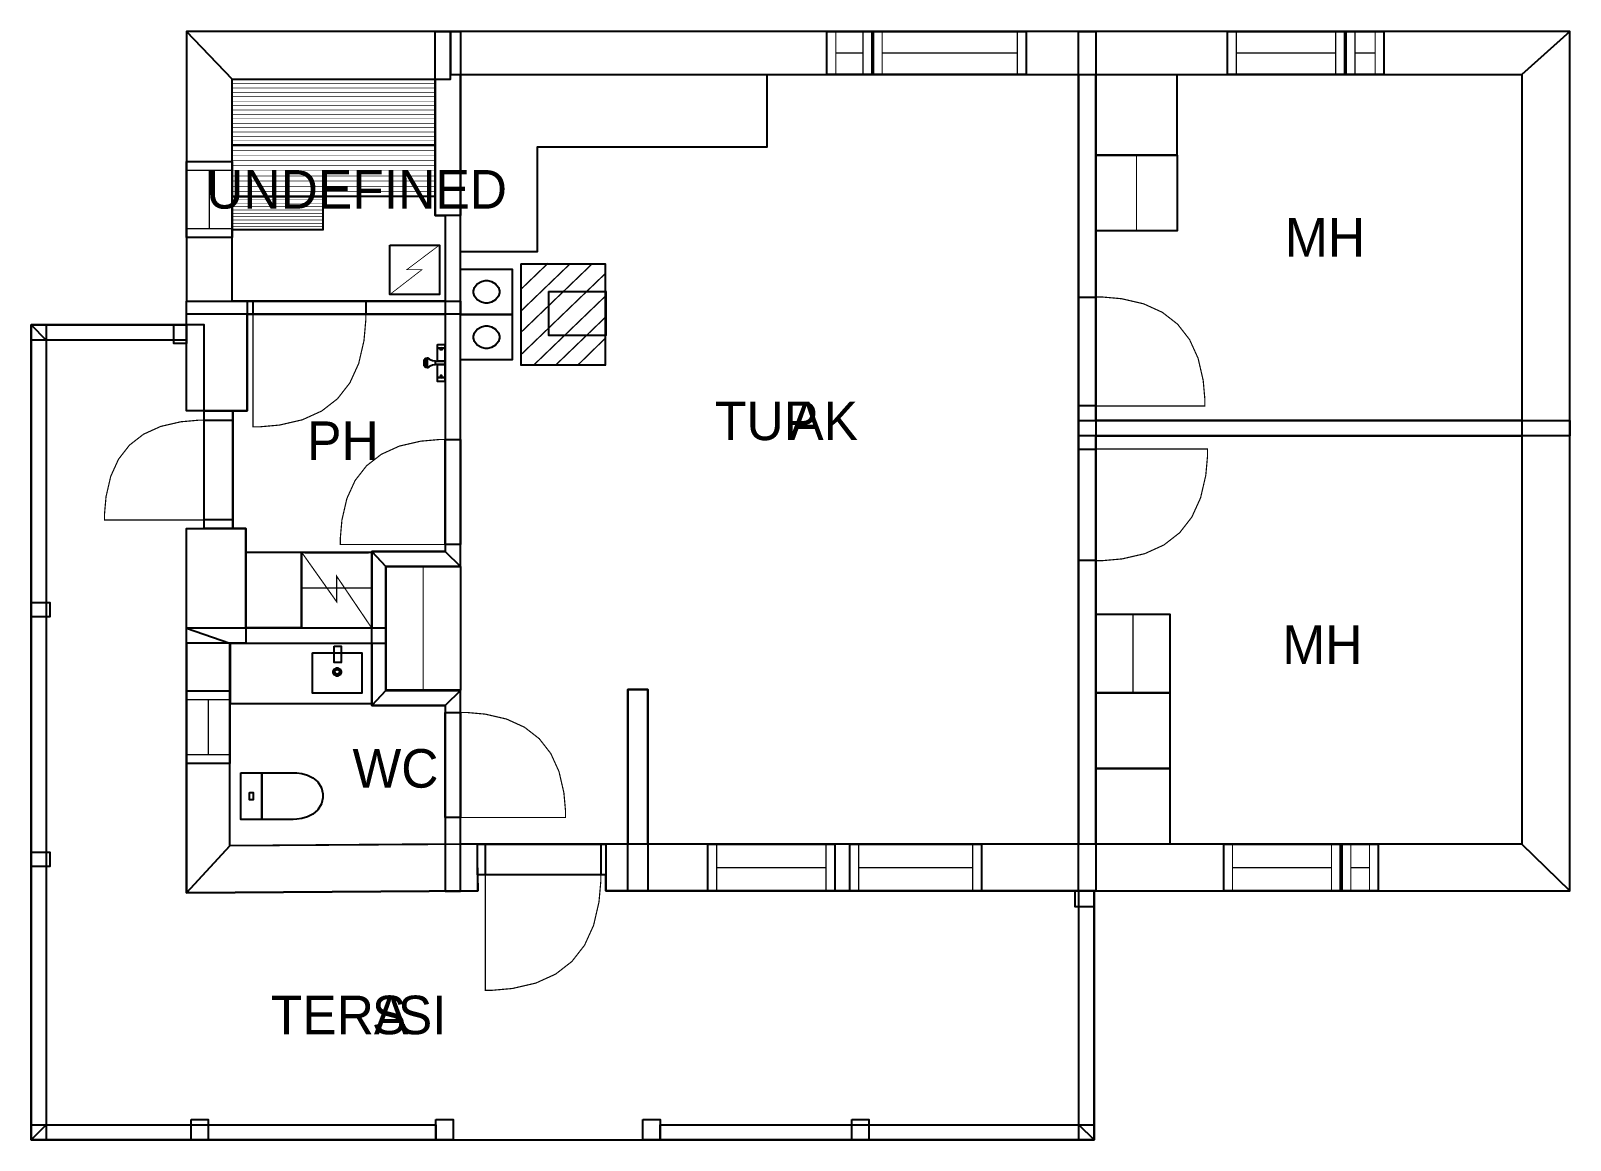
# Model space of a CAD drawing. Extents: x 0.7 to 14.4, y 0 to 9.9.
import ezdxf

# ---------------------------------------------------------------- set-up
doc = ezdxf.new("R2010")
doc.units = 0
doc.layers.get('0').update_dxf_attribs({"linetype": 'CONTINUOUS'})

msp = doc.modelspace()

# ---------------------------------------------------------------- linework, layer by layer
at = {"color": 0}
for points, const_width in [([(2.5096, 9.46783), (4.45562, 9.46783), (4.45562, 9.89388), (2.10385, 9.89388), (2.5096, 9.46783)], 0.002083), ([(2.5096, 7.48682), (2.5096, 9.46783), (2.10385, 9.89388), (2.10385, 7.48682), (2.5096, 7.48682)], 0.002083), ([(4.32042, 9.89388), (4.54633, 9.89388), (4.54633, 8.25201), (4.32042, 8.25201), (4.32042, 9.89388)], 0.002083), ([(4.45562, 9.50846), (14.0064, 9.50846), (14.4335, 9.89388), (4.45562, 9.89388), (4.45562, 9.50846)], 0.002083), ([(7.81168, 9.89388), (8.21083, 9.89388), (8.21083, 9.50846), (7.81168, 9.50846), (7.81168, 9.89388)], 0.010417), ([(7.81168, 9.89388), (8.21083, 9.89388), (8.21083, 9.50846), (7.81168, 9.50846), (7.81168, 9.89388)], 0.010417), ([(8.22564, 9.89388), (9.58583, 9.89388), (9.58583, 9.50846), (8.22564, 9.50846), (8.22564, 9.89388)], 0.010417), ([(8.22564, 9.89388), (9.58583, 9.89388), (9.58583, 9.50846), (8.22564, 9.50846), (8.22564, 9.89388)], 0.010417), ([(10.0525, 9.89388), (10.2088, 9.89388), (10.2088, 2.22939), (10.0525, 2.22939), (10.0525, 9.89388)], 0.002083), ([(11.3821, 9.89388), (12.4244, 9.89388), (12.4244, 9.50846), (11.3821, 9.50846), (11.3821, 9.89388)], 0.010417), ([(11.3821, 9.89388), (12.4244, 9.89388), (12.4244, 9.50846), (11.3821, 9.50846), (11.3821, 9.89388)], 0.010417), ([(12.4392, 9.89388), (12.7755, 9.89388), (12.7755, 9.50846), (12.4392, 9.50846), (12.4392, 9.89388)], 0.010417), ([(12.4392, 9.89388), (12.7755, 9.89388), (12.7755, 9.50846), (12.4392, 9.50846), (12.4392, 9.89388)], 0.010417), ([(14.0064, 9.50846), (14.0064, 2.64606), (14.4335, 2.22939), (14.4335, 9.89388), (14.0064, 9.50846)], 0.002083), ([(2.50965, 9.46767), (4.31651, 9.46767), (4.31651, 8.87864), (2.50965, 8.87864), (2.50965, 9.46767)], 0.010417), ([(4.54351, 7.92904), (4.54351, 9.50917), (7.27632, 9.50917), (7.27632, 8.86143), (5.22885, 8.86143), (5.22885, 7.92871), (4.54351, 7.92904)], 0.010417), ([(10.2092, 9.50851), (10.2092, 8.79139), (10.9308, 8.79139), (10.9308, 9.50851), (10.2092, 9.50851)], 0.010417), ([(2.50965, 8.87847), (4.31597, 8.87847), (4.31597, 8.4216), (2.50965, 8.4216), (2.50965, 8.87847)], 0.010417), ([(10.2092, 8.79139), (10.2092, 8.11529), (10.9314, 8.11529), (10.9314, 8.79139), (10.2092, 8.79139)], 0.010417), ([(2.10385, 8.73286), (2.5096, 8.73286), (2.5096, 8.05647), (2.10385, 8.05647), (2.10385, 8.73286)], 0.010417), ([(2.10385, 8.73286), (2.5096, 8.73286), (2.5096, 8.05647), (2.10385, 8.05647), (2.10385, 8.73286)], 0.010417), ([(2.50965, 8.42144), (3.3189, 8.42144), (3.3189, 8.12321), (2.50965, 8.12321), (2.50965, 8.42144)], 0.010417), ([(4.54497, 5.12213), (4.54497, 8.25201), (4.40956, 8.25201), (4.40956, 5.25754), (4.54497, 5.12213)], 0.002083), ([(3.9165, 7.98899), (4.35818, 7.98899), (4.35818, 7.54872), (3.9165, 7.54872), (3.9165, 7.98899)], 0.007361), ([(5.08421, 7.82036), (5.08421, 6.91699), (5.83535, 6.91699), (5.83535, 7.82036), (5.08421, 7.82036)], 0.012045), ([(4.54601, 7.77376), (4.54601, 7.36919), (5.00657, 7.36919), (5.00657, 7.77376), (4.54601, 7.77376)], 0.008092), ([(4.77626, 7.67264), (4.78743, 7.67264), (4.82107, 7.66471), (4.85764, 7.64301), (4.88232, 7.61083), (4.89139, 7.58132), (4.89139, 7.57146), (4.89139, 7.56164), (4.88232, 7.53212), (4.85764, 7.5), (4.82107, 7.47831), (4.78743, 7.47032), (4.77626, 7.47032), (4.76503, 7.47032), (4.73144, 7.47831), (4.69482, 7.5), (4.67014, 7.53212), (4.66114, 7.56164), (4.66114, 7.57146), (4.66114, 7.58132), (4.67014, 7.61083), (4.69482, 7.64301), (4.73144, 7.66471), (4.76503, 7.67264), (4.77626, 7.67264)], 0.008092), ([(5.33361, 7.57497), (5.33361, 7.18261), (5.84164, 7.18261), (5.84164, 7.57497), (5.33361, 7.57497)], 0.012045), ([(2.10385, 7.48682), (2.64447, 7.48682), (2.64447, 6.50922), (2.10385, 6.50922), (2.10385, 7.48682)], 0.002083), ([(2.10385, 7.48682), (4.54497, 7.48682), (4.54497, 7.37224), (2.10385, 7.37224), (2.10385, 7.48682)], 0.002083), ([(2.69596, 7.48682), (3.70042, 7.48682), (3.70042, 7.37224), (2.69596, 7.37224), (2.69596, 7.48682)], 0.010417), ([(2.69596, 7.48682), (3.70042, 7.48682), (3.70042, 7.37224), (2.69596, 7.37224), (2.69596, 7.48682)], 0.010417), ([(10.0525, 7.52544), (10.2088, 7.52544), (10.2088, 6.55431), (10.0525, 6.55431), (10.0525, 7.52544)], 0.010417), ([(10.0525, 7.52544), (10.2088, 7.52544), (10.2088, 6.55431), (10.0525, 6.55431), (10.0525, 7.52544)], 0.010417), ([(10.2088, 7.52544), (10.2656, 7.52544), (10.4364, 7.51031), (10.6336, 7.46479), (10.8006, 7.38889), (10.9372, 7.28267), (11.0434, 7.14611), (11.1193, 6.97917), (11.1648, 6.78185), (11.18, 6.61111), (11.18, 6.55419), (10.2088, 6.55419), (10.2088, 7.52544)], 0.010417), ([(0.717285, 7.27599), (2.10385, 7.27599), (2.10385, 7.14057), (0.852701, 7.14057), (0.717285, 7.27599)], 0.002083), ([(0.717285, 0.009603), (0.717285, 7.27599), (0.852701, 7.14057), (0.852701, 0.145019), (0.717285, 0.009603)], 0.002083), ([(1.98904, 7.27599), (0.717285, 7.27599), (0.717285, 0.009603), (10.193, 0.009603), (10.193, 2.22939), (5.84093, 2.22939), (5.84093, 2.37261), (4.69738, 2.37261), (4.69883, 2.22939), (2.10385, 2.21192), (2.10385, 5.46099), (2.26124, 5.46099), (2.26124, 7.27681), (1.98904, 7.27599)], 0.002083), ([(3.70042, 7.37224), (3.70042, 7.31342), (3.68468, 7.13687), (3.63758, 6.93283), (3.55914, 6.76019), (3.44928, 6.61897), (3.30806, 6.50911), (3.13542, 6.43067), (2.93138, 6.38357), (2.75483, 6.36783), (2.69601, 6.36783), (2.69601, 7.37224), (3.70042, 7.37224)], 0.010417), ([(4.54601, 7.36919), (4.54601, 6.96457), (5.00657, 6.96457), (5.00657, 7.36919), (4.54601, 7.36919)], 0.008092), ([(4.77626, 7.26801), (4.78743, 7.26801), (4.82107, 7.2601), (4.85764, 7.23844), (4.88232, 7.20628), (4.89139, 7.17676), (4.89139, 7.16689), (4.89139, 7.15707), (4.88232, 7.12756), (4.85764, 7.09538), (4.82107, 7.07374), (4.78743, 7.06575), (4.77626, 7.06575), (4.76503, 7.06575), (4.73144, 7.07374), (4.69482, 7.09538), (4.67014, 7.12756), (4.66114, 7.15707), (4.66114, 7.16689), (4.66114, 7.17676), (4.67014, 7.20628), (4.69482, 7.23844), (4.73144, 7.2601), (4.76503, 7.26801), (4.77626, 7.26801)], 0.008092), ([(4.34082, 7.10243), (4.34082, 7.06907), (4.4044, 7.06907), (4.4044, 7.10243), (4.34082, 7.10243)], 0.010417), ([(4.34082, 7.06907), (4.34082, 6.95242), (4.4044, 6.95242), (4.4044, 7.06907), (4.34082, 7.06907)], 0.010417), ([(4.37207, 7.06907), (4.37326, 7.06586), (4.37717, 7.05621), (4.37836, 7.05344), (4.37836, 7.05344), (4.3769, 7.05344), (4.37261, 7.05344), (4.36828, 7.05344), (4.36686, 7.05344), (4.36686, 7.05344), (4.36751, 7.05583), (4.37088, 7.06581), (4.37207, 7.06907)], 0.010417), ([(4.4044, 6.95242), (4.4044, 6.92432), (4.32107, 6.92432), (4.32107, 6.93137), (4.32107, 6.94715), (4.32107, 6.95242), (4.3419, 6.95242), (4.38878, 6.95242), (4.4044, 6.95242)], 0.010417), ([(4.34082, 6.92432), (4.34082, 6.80761), (4.4044, 6.80761), (4.4044, 6.92432), (4.34082, 6.92432)], 0.010417), ([(4.34082, 6.80865), (4.34082, 6.77328), (4.4044, 6.77328), (4.4044, 6.80865), (4.34082, 6.80865)], 0.010417), ([(4.37207, 6.80865), (4.37326, 6.8119), (4.37717, 6.82156), (4.37836, 6.82428), (4.37836, 6.82428), (4.3769, 6.82428), (4.37261, 6.82428), (4.36828, 6.82428), (4.36686, 6.82428), (4.36686, 6.82428), (4.36751, 6.82194), (4.37088, 6.81196), (4.37207, 6.80865)], 0.010417), ([(2.26124, 6.50922), (2.51617, 6.50922), (2.51617, 5.46099), (2.26124, 5.46099), (2.26124, 6.50922)], 0.002083), ([(2.26124, 6.42681), (2.2091, 6.42681), (2.05274, 6.41292), (1.87207, 6.37125), (1.71918, 6.30176), (1.59407, 6.20449), (1.49681, 6.07937), (1.42731, 5.92649), (1.38563, 5.74582), (1.37174, 5.58946), (1.37174, 5.53733), (2.26124, 5.53733), (2.26124, 6.42681)], 0.010417), ([(2.26124, 6.42681), (2.51617, 6.42681), (2.51617, 5.53722), (2.26124, 5.53722), (2.26124, 6.42681)], 0.010417), ([(2.26124, 6.42681), (2.51617, 6.42681), (2.51617, 5.53722), (2.26124, 5.53722), (2.26124, 6.42681)], 0.010417), ([(10.0525, 6.42378), (14.4335, 6.42378), (14.4335, 6.28836), (10.0525, 6.28836), (10.0525, 6.42378)], 0.002083), ([(4.40956, 6.2545), (4.35471, 6.2545), (4.19015, 6.2399), (4, 6.19601), (3.83914, 6.12289), (3.70751, 6.02051), (3.60514, 5.88889), (3.53201, 5.72803), (3.48813, 5.53787), (3.47353, 5.37332), (3.47353, 5.31847), (4.40956, 5.31847), (4.40956, 6.2545)], 0.010417), ([(4.40956, 6.2545), (4.54497, 6.2545), (4.54497, 5.31836), (4.40956, 5.31836), (4.40956, 6.2545)], 0.010417), ([(4.40956, 6.2545), (4.54497, 6.2545), (4.54497, 5.31836), (4.40956, 5.31836), (4.40956, 6.2545)], 0.010417), ([(10.0525, 6.16971), (10.2088, 6.16971), (10.2088, 5.17469), (10.0525, 5.17469), (10.0525, 6.16971)], 0.010417), ([(10.0525, 6.16971), (10.2088, 6.16971), (10.2088, 5.17469), (10.0525, 5.17469), (10.0525, 6.16971)], 0.010417), ([(10.2088, 5.17469), (10.267, 5.17469), (10.4419, 5.19026), (10.644, 5.23693), (10.8151, 5.31467), (10.955, 5.4235), (11.0638, 5.56342), (11.1415, 5.73443), (11.1882, 5.93653), (11.2038, 6.11143), (11.2038, 6.16971), (10.2088, 6.16971), (10.2088, 5.17469)], 0.010417), ([(2.10385, 5.46099), (2.63021, 5.46099), (2.63021, 4.43815), (2.10385, 4.43815), (2.10385, 5.46099)], 0.002083), ([(2.63217, 5.25054), (3.12869, 5.25054), (3.12869, 4.57471), (2.63217, 4.57471), (2.63217, 5.25054)], 0.010417), ([(3.12869, 5.24972), (3.75369, 5.24972), (3.75369, 4.57394), (3.12869, 4.57394), (3.12869, 5.24972)], 0.010417), ([(3.75375, 5.25754), (4.40956, 5.25754), (4.54497, 5.12213), (3.87875, 5.12213), (3.75375, 5.25754)], 0.002083), ([(3.75375, 3.88189), (3.75375, 5.25754), (3.87875, 5.12213), (3.87875, 4.01731), (3.75375, 3.88189)], 0.002083), ([(3.87901, 5.12207), (3.87901, 4.0204), (4.54508, 4.0204), (4.54508, 5.12207), (3.87901, 5.12207)], 0.010417), ([(3.12875, 4.93137), (3.75375, 4.93137), (3.75375, 4.57471), (3.12875, 4.57471), (3.12875, 4.93137)], 0.010417), ([(10.2087, 4.69721), (10.2087, 3.99713), (10.8684, 3.99713), (10.8684, 4.69721), (10.2087, 4.69721)], 0.010417), ([(2.48926, 4.43815), (3.87875, 4.43815), (3.87875, 4.57357), (2.10385, 4.57357), (2.48926, 4.43815)], 0.002083), ([(2.48926, 2.63118), (2.48926, 4.43815), (2.10385, 4.43815), (2.10385, 2.21192), (2.48926, 2.63118)], 0.002083), ([(2.49382, 4.43815), (3.75375, 4.43815), (3.75375, 3.89785), (2.49382, 3.89785), (2.49382, 4.43815)], 0.010417), ([(3.41982, 4.4114), (3.48232, 4.4114), (3.48232, 4.26557), (3.41982, 4.26557), (3.41982, 4.4114)], 0.010417), ([(3.22597, 4.35243), (3.6665, 4.35243), (3.6665, 3.99251), (3.22597, 3.99251), (3.22597, 4.35243)], 0.010417), ([(3.48264, 4.18213), (3.48264, 4.17572), (3.47194, 4.15636), (3.45258, 4.14567), (3.44618, 4.14567), (3.43972, 4.14567), (3.42036, 4.15636), (3.40972, 4.17572), (3.40972, 4.18213), (3.40972, 4.18858), (3.42036, 4.20796), (3.43972, 4.21858), (3.44618, 4.21858), (3.45258, 4.21858), (3.47194, 4.20796), (3.48264, 4.18858), (3.48264, 4.18213)], 0.008333), ([(3.46701, 4.18213), (3.46701, 4.1785), (3.46089, 4.16743), (3.44982, 4.16129), (3.44618, 4.16129), (3.44249, 4.16129), (3.43143, 4.16743), (3.42535, 4.1785), (3.42535, 4.18213), (3.42535, 4.18582), (3.43143, 4.19689), (3.44249, 4.20296), (3.44618, 4.20296), (3.44982, 4.20296), (3.46089, 4.19689), (3.46701, 4.18582), (3.46701, 4.18213)], 0.008333), ([(2.10385, 4.01297), (2.48926, 4.01297), (2.48926, 3.36615), (2.10385, 3.36615), (2.10385, 4.01297)], 0.010417), ([(2.10385, 4.01297), (2.48926, 4.01297), (2.48926, 3.36615), (2.10385, 3.36615), (2.10385, 4.01297)], 0.010417), ([(4.40967, 3.88189), (3.75375, 3.88189), (3.87875, 4.01731), (4.54508, 4.01731), (4.40967, 3.88189)], 0.002083), ([(4.54508, 2.22835), (4.54508, 4.01731), (4.40967, 3.88189), (4.40967, 2.22835), (4.54508, 2.22835)], 0.002083), ([(6.03717, 4.02442), (6.21425, 4.02442), (6.21425, 2.22939), (6.03717, 2.22939), (6.03717, 4.02442)], 0.002083), ([(10.2087, 3.99713), (10.2087, 3.32161), (10.8683, 3.32161), (10.8683, 3.99713), (10.2087, 3.99713)], 0.010417), ([(4.40967, 3.82096), (4.54508, 3.82096), (4.54508, 2.88482), (4.40967, 2.88482), (4.40967, 3.82096)], 0.010417), ([(4.40967, 3.82096), (4.54508, 3.82096), (4.54508, 2.88482), (4.40967, 2.88482), (4.40967, 3.82096)], 0.010417), ([(4.54508, 3.82096), (4.59993, 3.82096), (4.76449, 3.80637), (4.95469, 3.76247), (5.11561, 3.68935), (5.24724, 3.58692), (5.34967, 3.45529), (5.42279, 3.29438), (5.46669, 3.10417), (5.48133, 2.93961), (5.48133, 2.88471), (4.54508, 2.88471), (4.54508, 3.82096)], 0.010417), ([(10.2087, 3.32156), (10.2087, 2.64606), (10.8683, 2.64606), (10.8683, 3.32156), (10.2087, 3.32156)], 0.010417), ([(2.58763, 3.28321), (2.58763, 2.86664), (2.7749, 2.86664), (2.7749, 3.28321), (2.58763, 3.28321)], 0.010417), ([(3.04318, 3.28321), (3.04318, 3.28321), (3.0549, 3.28331), (3.08589, 3.28168), (3.12972, 3.27556), (3.17996, 3.2621), (3.23019, 3.23856), (3.27403, 3.2021), (3.30501, 3.14996), (3.31679, 3.0969), (3.31679, 3.07921), (3.31679, 3.06093), (3.30501, 3.00608), (3.27403, 2.95199), (3.23019, 2.91417), (3.17996, 2.88976), (3.12972, 2.87576), (3.08589, 2.86936), (3.0549, 2.86762), (3.04318, 2.86768), (3.04318, 2.86768), (2.7749, 2.8666), (2.7749, 3.28321), (3.04318, 3.28321)], 0.010417), ([(2.66547, 3.10801), (2.66547, 3.04178), (2.69706, 3.04178), (2.69706, 3.10801), (2.66547, 3.10801)], 0.010417), ([(4.69738, 2.64606), (2.48926, 2.63118), (2.10385, 2.21192), (4.69883, 2.22939), (4.69738, 2.64606)], 0.002083), ([(4.69738, 2.64606), (5.84093, 2.64606), (5.84093, 2.37261), (4.69738, 2.37261), (4.69738, 2.64606)], 0.002083), ([(4.76654, 2.64606), (5.79542, 2.64606), (5.79542, 2.37261), (4.76654, 2.37261), (4.76654, 2.64606)], 0.010417), ([(4.76654, 2.64606), (5.79542, 2.64606), (5.79542, 2.37261), (4.76654, 2.37261), (4.76654, 2.64606)], 0.010417), ([(14.0064, 2.64606), (5.84093, 2.64606), (5.84093, 2.22939), (14.4335, 2.22939), (14.0064, 2.64606)], 0.002083), ([(6.74978, 2.64606), (7.88092, 2.64606), (7.88092, 2.22939), (6.74978, 2.22939), (6.74978, 2.64606)], 0.010417), ([(6.74978, 2.64606), (7.88092, 2.64606), (7.88092, 2.22939), (6.74978, 2.22939), (6.74978, 2.64606)], 0.010417), ([(8.01508, 2.64606), (9.18782, 2.64606), (9.18782, 2.22939), (8.01508, 2.22939), (8.01508, 2.64606)], 0.010417), ([(8.01508, 2.64606), (9.18782, 2.64606), (9.18782, 2.22939), (8.01508, 2.22939), (8.01508, 2.64606)], 0.010417), ([(11.3479, 2.64606), (12.3864, 2.64606), (12.3864, 2.22939), (11.3479, 2.22939), (11.3479, 2.64606)], 0.010417), ([(11.3479, 2.64606), (12.3864, 2.64606), (12.3864, 2.22939), (11.3479, 2.22939), (11.3479, 2.64606)], 0.010417), ([(12.4024, 2.64606), (12.7252, 2.64606), (12.7252, 2.22939), (12.4024, 2.22939), (12.4024, 2.64606)], 0.010417), ([(12.4024, 2.64606), (12.7252, 2.64606), (12.7252, 2.22939), (12.4024, 2.22939), (12.4024, 2.64606)], 0.010417), ([(5.79542, 2.37261), (5.79542, 2.31233), (5.77929, 2.13151), (5.73107, 1.92253), (5.65072, 1.74571), (5.53819, 1.60101), (5.3935, 1.4885), (5.21664, 1.40815), (5.00765, 1.35992), (4.82682, 1.3438), (4.76654, 1.3438), (4.76654, 2.37261), (5.79542, 2.37261)], 0.010417), ([(10.193, 2.22939), (10.193, 0.009603), (10.0576, 0.145019), (10.0576, 2.22939), (10.193, 2.22939)], 0.002083), ([(4.32656, 0.009603), (0.717285, 0.009603), (0.852701, 0.145019), (4.32656, 0.145019), (4.32656, 0.009603)], 0.002083), ([(10.193, 0.009603), (6.32428, 0.009603), (6.32428, 0.145019), (10.0576, 0.145019), (10.193, 0.009603)], 0.002083)]:
    msp.add_lwpolyline(points, close=True, dxfattribs=dict(at, const_width=const_width))
for points in [[(2.5096, 7.48682), (2.5096, 9.46783), (2.10385, 9.89388), (2.10385, 7.48682), (2.5096, 7.48682)], [(2.5096, 9.46783), (4.45562, 9.46783), (4.45562, 9.89388), (2.10385, 9.89388), (2.5096, 9.46783)], [(4.32042, 9.89388), (4.54633, 9.89388), (4.54633, 8.25201), (4.32042, 8.25201), (4.32042, 9.89388)], [(4.45562, 9.50846), (14.0064, 9.50846), (14.4335, 9.89388), (4.45562, 9.89388), (4.45562, 9.50846)], [(10.0525, 9.89388), (10.2088, 9.89388), (10.2088, 2.22939), (10.0525, 2.22939), (10.0525, 9.89388)], [(14.0064, 9.50846), (14.0064, 2.64606), (14.4335, 2.22939), (14.4335, 9.89388), (14.0064, 9.50846)], [(4.54497, 5.12213), (4.54497, 8.25201), (4.40956, 8.25201), (4.40956, 5.25754), (4.54497, 5.12213)], [(2.10385, 7.48682), (2.64447, 7.48682), (2.64447, 6.50922), (2.10385, 6.50922), (2.10385, 7.48682)], [(2.10385, 7.48682), (4.54497, 7.48682), (4.54497, 7.37224), (2.10385, 7.37224), (2.10385, 7.48682)], [(0.717285, 7.27599), (0.852701, 7.27599), (0.852701, 7.14057), (0.717285, 7.14057), (0.717285, 7.27599)], [(1.98904, 7.27599), (2.10385, 7.27599), (2.10385, 7.11214), (1.98904, 7.11214), (1.98904, 7.27599)], [(2.26124, 6.50922), (2.51617, 6.50922), (2.51617, 5.46099), (2.26124, 5.46099), (2.26124, 6.50922)], [(10.0525, 6.42378), (14.4335, 6.42378), (14.4335, 6.28836), (10.0525, 6.28836), (10.0525, 6.42378)], [(2.10385, 5.46099), (2.63021, 5.46099), (2.63021, 4.43815), (2.10385, 4.43815), (2.10385, 5.46099)], [(3.75375, 3.88189), (3.75375, 5.25754), (3.87875, 5.12213), (3.87875, 4.01731), (3.75375, 3.88189)], [(3.75375, 5.25754), (4.40956, 5.25754), (4.54497, 5.12213), (3.87875, 5.12213), (3.75375, 5.25754)], [(0.717285, 4.80263), (0.885851, 4.80263), (0.885851, 4.67464), (0.717285, 4.67464), (0.717285, 4.80263)], [(2.48926, 4.43815), (3.87875, 4.43815), (3.87875, 4.57357), (2.10385, 4.57357), (2.48926, 4.43815)], [(2.48926, 2.63118), (2.48926, 4.43815), (2.10385, 4.43815), (2.10385, 2.21192), (2.48926, 2.63118)], [(4.40967, 3.88189), (3.75375, 3.88189), (3.87875, 4.01731), (4.54508, 4.01731), (4.40967, 3.88189)], [(4.54508, 2.22835), (4.54508, 4.01731), (4.40967, 3.88189), (4.40967, 2.22835), (4.54508, 2.22835)], [(6.03717, 4.02442), (6.21425, 4.02442), (6.21425, 2.22939), (6.03717, 2.22939), (6.03717, 4.02442)], [(4.69738, 2.64606), (2.48926, 2.63118), (2.10385, 2.21192), (4.69883, 2.22939), (4.69738, 2.64606)], [(4.69738, 2.64606), (5.84093, 2.64606), (5.84093, 2.37261), (4.69738, 2.37261), (4.69738, 2.64606)], [(14.0064, 2.64606), (5.84093, 2.64606), (5.84093, 2.22939), (14.4335, 2.22939), (14.0064, 2.64606)], [(0.717285, 2.57514), (0.885851, 2.57514), (0.885851, 2.4471), (0.717285, 2.4471), (0.717285, 2.57514)], [(10.0226, 2.22939), (10.193, 2.22939), (10.193, 2.08826), (10.0226, 2.08826), (10.0226, 2.22939)], [(0.717285, 0.145019), (0.852701, 0.145019), (0.852701, 0.009603), (0.717285, 0.009603), (0.717285, 0.145019)], [(2.14312, 0.191081), (2.29622, 0.191081), (2.29622, 0.009603), (2.14312, 0.009603), (2.14312, 0.191081)], [(4.32656, 0.191081), (4.47971, 0.191081), (4.47971, 0.009603), (4.32656, 0.009603), (4.32656, 0.191081)], [(6.17117, 0.191081), (6.32428, 0.191081), (6.32428, 0.009603), (6.17117, 0.009603), (6.17117, 0.191081)], [(8.03228, 0.191081), (8.18544, 0.191081), (8.18544, 0.009603), (8.03228, 0.009603), (8.03228, 0.191081)], [(10.0576, 0.145019), (10.193, 0.145019), (10.193, 0.009603), (10.0576, 0.009603), (10.0576, 0.145019)]]:
    msp.add_lwpolyline(points, close=True, dxfattribs=at)
at = {"color": 7}
for points in [[(7.81168, 9.89388), (8.21083, 9.89388), (8.21083, 9.50846), (7.81168, 9.50846), (7.81168, 9.89388)], [(7.81168, 9.89388), (8.21083, 9.89388), (8.21083, 9.50846), (7.81168, 9.50846), (7.81168, 9.89388)], [(8.22564, 9.89388), (9.58583, 9.89388), (9.58583, 9.50846), (8.22564, 9.50846), (8.22564, 9.89388)], [(8.22564, 9.89388), (9.58583, 9.89388), (9.58583, 9.50846), (8.22564, 9.50846), (8.22564, 9.89388)], [(11.3821, 9.89388), (12.4244, 9.89388), (12.4244, 9.50846), (11.3821, 9.50846), (11.3821, 9.89388)], [(11.3821, 9.89388), (12.4244, 9.89388), (12.4244, 9.50846), (11.3821, 9.50846), (11.3821, 9.89388)], [(12.4392, 9.89388), (12.7755, 9.89388), (12.7755, 9.50846), (12.4392, 9.50846), (12.4392, 9.89388)], [(12.4392, 9.89388), (12.7755, 9.89388), (12.7755, 9.50846), (12.4392, 9.50846), (12.4392, 9.89388)], [(4.32042, 8.25201), (4.40956, 8.25201), (4.40956, 7.48682), (2.5096, 7.48682), (2.5096, 9.46783), (4.32042, 9.46783), (4.32042, 8.25201)], [(10.0525, 2.64606), (6.21425, 2.64606), (6.21425, 4.02442), (6.03717, 4.02442), (6.03717, 2.64606), (4.54508, 2.64606), (4.54508, 4.01731), (3.87875, 4.01731), (3.87875, 5.12213), (4.54497, 5.12213), (4.54497, 8.25201), (4.54633, 8.25201), (4.54633, 9.50846), (10.0525, 9.50846), (10.0525, 2.64606)], [(4.54351, 7.92904), (4.54351, 9.50917), (7.27632, 9.50917), (7.27632, 8.86143), (5.22885, 8.86143), (5.22885, 7.92871), (4.54351, 7.92904)], [(10.2088, 9.50846), (14.0064, 9.50846), (14.0064, 6.42378), (10.2088, 6.42378), (10.2088, 9.50846)], [(10.2092, 9.50851), (10.9308, 9.50851), (10.9308, 8.79139), (10.2092, 8.79139), (10.2092, 9.50851)], [(2.50965, 9.46767), (4.31651, 9.46767), (4.31651, 8.87864), (2.50965, 8.87864), (2.50965, 9.46767)], [(2.50965, 8.87847), (4.31597, 8.87847), (4.31597, 8.4216), (2.50965, 8.4216), (2.50965, 8.87847)], [(10.2092, 8.79139), (10.9314, 8.79139), (10.9314, 8.11529), (10.2092, 8.11529), (10.2092, 8.79139)], [(2.10385, 8.73286), (2.5096, 8.73286), (2.5096, 8.05647), (2.10385, 8.05647), (2.10385, 8.73286)], [(2.10385, 8.73286), (2.5096, 8.73286), (2.5096, 8.05647), (2.10385, 8.05647), (2.10385, 8.73286)], [(2.50965, 8.42144), (3.3189, 8.42144), (3.3189, 8.12321), (2.50965, 8.12321), (2.50965, 8.42144)], [(3.9165, 7.98899), (4.35818, 7.98899), (4.35818, 7.54872), (3.9165, 7.54872), (3.9165, 7.98899)], [(4.54601, 7.77376), (5.00657, 7.77376), (5.00657, 7.36919), (4.54601, 7.36919), (4.54601, 7.77376)], [(5.08421, 7.82036), (5.83535, 7.82036), (5.83535, 6.91699), (5.08421, 6.91699), (5.08421, 7.82036)], [(4.77626, 7.67264), (4.78743, 7.67264), (4.82107, 7.66471), (4.85764, 7.64301), (4.88232, 7.61083), (4.89139, 7.58132), (4.89139, 7.57146), (4.89139, 7.56164), (4.88232, 7.53212), (4.85764, 7.5), (4.82107, 7.47831), (4.78743, 7.47032), (4.77626, 7.47032), (4.76503, 7.47032), (4.73144, 7.47831), (4.69482, 7.5), (4.67014, 7.53212), (4.66114, 7.56164), (4.66114, 7.57146), (4.66114, 7.58132), (4.67014, 7.61083), (4.69482, 7.64301), (4.73144, 7.66471), (4.76503, 7.67264), (4.77626, 7.67264)], [(5.33361, 7.57497), (5.84164, 7.57497), (5.84164, 7.18261), (5.33361, 7.18261), (5.33361, 7.57497)], [(2.69596, 7.48682), (3.70042, 7.48682), (3.70042, 7.37224), (2.69596, 7.37224), (2.69596, 7.48682)], [(2.69596, 7.48682), (3.70042, 7.48682), (3.70042, 7.37224), (2.69596, 7.37224), (2.69596, 7.48682)], [(10.0525, 7.52544), (10.2088, 7.52544), (10.2088, 6.55431), (10.0525, 6.55431), (10.0525, 7.52544)], [(10.0525, 7.52544), (10.2088, 7.52544), (10.2088, 6.55431), (10.0525, 6.55431), (10.0525, 7.52544)], [(1.98904, 7.27599), (0.717285, 7.27599), (0.717285, 0.009603), (10.193, 0.009603), (10.193, 2.22939), (5.84093, 2.22939), (5.84093, 2.37261), (4.69738, 2.37261), (4.69883, 2.22939), (2.10385, 2.21192), (2.10385, 5.46099), (2.26124, 5.46099), (2.26124, 7.27681), (1.98904, 7.27599)], [(0.717285, 0.009603), (0.717285, 7.27599), (0.852701, 7.14057), (0.852701, 0.145019), (0.717285, 0.009603)], [(0.717285, 7.27599), (2.10385, 7.27599), (2.10385, 7.14057), (0.852701, 7.14057), (0.717285, 7.27599)], [(4.40956, 5.25754), (3.75375, 5.25754), (3.75375, 4.57357), (2.63021, 4.57357), (2.63021, 5.46099), (2.51617, 5.46099), (2.51617, 6.50922), (2.64447, 6.50922), (2.64447, 7.37224), (4.40956, 7.37224), (4.40956, 5.25754)], [(4.54601, 7.36919), (5.00657, 7.36919), (5.00657, 6.96457), (4.54601, 6.96457), (4.54601, 7.36919)], [(4.77626, 7.26801), (4.78743, 7.26801), (4.82107, 7.2601), (4.85764, 7.23844), (4.88232, 7.20628), (4.89139, 7.17676), (4.89139, 7.16689), (4.89139, 7.15707), (4.88232, 7.12756), (4.85764, 7.09538), (4.82107, 7.07374), (4.78743, 7.06575), (4.77626, 7.06575), (4.76503, 7.06575), (4.73144, 7.07374), (4.69482, 7.09538), (4.67014, 7.12756), (4.66114, 7.15707), (4.66114, 7.16689), (4.66114, 7.17676), (4.67014, 7.20628), (4.69482, 7.23844), (4.73144, 7.2601), (4.76503, 7.26801), (4.77626, 7.26801)], [(4.34082, 7.10243), (4.4044, 7.10243), (4.4044, 7.06907), (4.34082, 7.06907), (4.34082, 7.10243)], [(4.34082, 7.06907), (4.4044, 7.06907), (4.4044, 6.95242), (4.34082, 6.95242), (4.34082, 7.06907)], [(4.37207, 7.06907), (4.37326, 7.06586), (4.37717, 7.05621), (4.37836, 7.05344), (4.37836, 7.05344), (4.3769, 7.05344), (4.37261, 7.05344), (4.36828, 7.05344), (4.36686, 7.05344), (4.36686, 7.05344), (4.36751, 7.05583), (4.37088, 7.06581), (4.37207, 7.06907)], [(4.32107, 6.95242), (4.31472, 6.95242), (4.29579, 6.95611), (4.27339, 6.96599), (4.26899, 6.96907), (4.26742, 6.97017), (4.25276, 6.98031), (4.25125, 6.98053), (4.24837, 6.98107), (4.23182, 6.97694), (4.21897, 6.96024), (4.21793, 6.95449), (4.21767, 6.95318), (4.2169, 6.94168), (4.2169, 6.93782), (4.2169, 6.93886), (4.2169, 6.93474), (4.21767, 6.9235), (4.21793, 6.92219), (4.21897, 6.9165), (4.23182, 6.89985), (4.24837, 6.89567), (4.25125, 6.89615), (4.25276, 6.89643), (4.26742, 6.90657), (4.26899, 6.90761), (4.27339, 6.91075), (4.29579, 6.92068), (4.31472, 6.92432), (4.32107, 6.92432)], [(4.25022, 6.98053), (4.24968, 6.98031), (4.23953, 6.96843), (4.23042, 6.94472), (4.23042, 6.93679), (4.23063, 6.93056), (4.2399, 6.90793), (4.24968, 6.89671), (4.25022, 6.89615)], [(4.4044, 6.95242), (4.4044, 6.92432), (4.32107, 6.92432), (4.32107, 6.93137), (4.32107, 6.94715), (4.32107, 6.95242), (4.3419, 6.95242), (4.38878, 6.95242), (4.4044, 6.95242)], [(4.34082, 6.92432), (4.4044, 6.92432), (4.4044, 6.80761), (4.34082, 6.80761), (4.34082, 6.92432)], [(4.34082, 6.80865), (4.4044, 6.80865), (4.4044, 6.77328), (4.34082, 6.77328), (4.34082, 6.80865)], [(4.37207, 6.80865), (4.37326, 6.8119), (4.37717, 6.82156), (4.37836, 6.82428), (4.37836, 6.82428), (4.3769, 6.82428), (4.37261, 6.82428), (4.36828, 6.82428), (4.36686, 6.82428), (4.36686, 6.82428), (4.36751, 6.82194), (4.37088, 6.81196), (4.37207, 6.80865)], [(2.26124, 6.42681), (2.51617, 6.42681), (2.51617, 5.53722), (2.26124, 5.53722), (2.26124, 6.42681)], [(2.26124, 6.42681), (2.51617, 6.42681), (2.51617, 5.53722), (2.26124, 5.53722), (2.26124, 6.42681)], [(4.40956, 6.2545), (4.54497, 6.2545), (4.54497, 5.31836), (4.40956, 5.31836), (4.40956, 6.2545)], [(4.40956, 6.2545), (4.54497, 6.2545), (4.54497, 5.31836), (4.40956, 5.31836), (4.40956, 6.2545)], [(10.2088, 6.28836), (14.0064, 6.28836), (14.0064, 2.64606), (10.2088, 2.64606), (10.2088, 6.28836)], [(10.0525, 6.16971), (10.2088, 6.16971), (10.2088, 5.17469), (10.0525, 5.17469), (10.0525, 6.16971)], [(10.0525, 6.16971), (10.2088, 6.16971), (10.2088, 5.17469), (10.0525, 5.17469), (10.0525, 6.16971)], [(2.63217, 5.25054), (3.12869, 5.25054), (3.12869, 4.57471), (2.63217, 4.57471), (2.63217, 5.25054)], [(3.12869, 5.24972), (3.75369, 5.24972), (3.75369, 4.57394), (3.12869, 4.57394), (3.12869, 5.24972)], [(3.87901, 5.12207), (4.54508, 5.12207), (4.54508, 4.0204), (3.87901, 4.0204), (3.87901, 5.12207)], [(10.2087, 4.69721), (10.8684, 4.69721), (10.8684, 3.99713), (10.2087, 3.99713), (10.2087, 4.69721)], [(3.75375, 3.88189), (4.40967, 3.88189), (4.40967, 2.64606), (2.48926, 2.63118), (2.48926, 4.43815), (3.75375, 4.43815), (3.75375, 3.88189)], [(2.49382, 4.43815), (3.75375, 4.43815), (3.75375, 3.89785), (2.49382, 3.89785), (2.49382, 4.43815)], [(3.41982, 4.4114), (3.48232, 4.4114), (3.48232, 4.26557), (3.41982, 4.26557), (3.41982, 4.4114)], [(3.22597, 4.35243), (3.6665, 4.35243), (3.6665, 3.99251), (3.22597, 3.99251), (3.22597, 4.35243)], [(3.48264, 4.18213), (3.48264, 4.17572), (3.47194, 4.15636), (3.45258, 4.14567), (3.44618, 4.14567), (3.43972, 4.14567), (3.42036, 4.15636), (3.40972, 4.17572), (3.40972, 4.18213), (3.40972, 4.18858), (3.42036, 4.20796), (3.43972, 4.21858), (3.44618, 4.21858), (3.45258, 4.21858), (3.47194, 4.20796), (3.48264, 4.18858), (3.48264, 4.18213)], [(3.46701, 4.18213), (3.46701, 4.1785), (3.46089, 4.16743), (3.44982, 4.16129), (3.44618, 4.16129), (3.44249, 4.16129), (3.43143, 4.16743), (3.42535, 4.1785), (3.42535, 4.18213), (3.42535, 4.18582), (3.43143, 4.19689), (3.44249, 4.20296), (3.44618, 4.20296), (3.44982, 4.20296), (3.46089, 4.19689), (3.46701, 4.18582), (3.46701, 4.18213)], [(2.10385, 4.01297), (2.48926, 4.01297), (2.48926, 3.36615), (2.10385, 3.36615), (2.10385, 4.01297)], [(2.10385, 4.01297), (2.48926, 4.01297), (2.48926, 3.36615), (2.10385, 3.36615), (2.10385, 4.01297)], [(10.2087, 3.99713), (10.8683, 3.99713), (10.8683, 3.32161), (10.2087, 3.32161), (10.2087, 3.99713)], [(4.40967, 3.82096), (4.54508, 3.82096), (4.54508, 2.88482), (4.40967, 2.88482), (4.40967, 3.82096)], [(4.40967, 3.82096), (4.54508, 3.82096), (4.54508, 2.88482), (4.40967, 2.88482), (4.40967, 3.82096)], [(10.2087, 3.32156), (10.8683, 3.32156), (10.8683, 2.64606), (10.2087, 2.64606), (10.2087, 3.32156)], [(2.58763, 3.28321), (2.7749, 3.28321), (2.7749, 2.86664), (2.58763, 2.86664), (2.58763, 3.28321)], [(3.04318, 3.28321), (3.04318, 3.28321), (3.0549, 3.28331), (3.08589, 3.28168), (3.12972, 3.27556), (3.17996, 3.2621), (3.23019, 3.23856), (3.27403, 3.2021), (3.30501, 3.14996), (3.31679, 3.0969), (3.31679, 3.07921), (3.31679, 3.06093), (3.30501, 3.00608), (3.27403, 2.95199), (3.23019, 2.91417), (3.17996, 2.88976), (3.12972, 2.87576), (3.08589, 2.86936), (3.0549, 2.86762), (3.04318, 2.86768), (3.04318, 2.86768), (2.7749, 2.8666), (2.7749, 3.28321), (3.04318, 3.28321)], [(2.66547, 3.10801), (2.69706, 3.10801), (2.69706, 3.04178), (2.66547, 3.04178), (2.66547, 3.10801)], [(4.76654, 2.64606), (5.79542, 2.64606), (5.79542, 2.37261), (4.76654, 2.37261), (4.76654, 2.64606)], [(4.76654, 2.64606), (5.79542, 2.64606), (5.79542, 2.37261), (4.76654, 2.37261), (4.76654, 2.64606)], [(6.74978, 2.64606), (7.88092, 2.64606), (7.88092, 2.22939), (6.74978, 2.22939), (6.74978, 2.64606)], [(6.74978, 2.64606), (7.88092, 2.64606), (7.88092, 2.22939), (6.74978, 2.22939), (6.74978, 2.64606)], [(8.01508, 2.64606), (9.18782, 2.64606), (9.18782, 2.22939), (8.01508, 2.22939), (8.01508, 2.64606)], [(8.01508, 2.64606), (9.18782, 2.64606), (9.18782, 2.22939), (8.01508, 2.22939), (8.01508, 2.64606)], [(11.3479, 2.64606), (12.3864, 2.64606), (12.3864, 2.22939), (11.3479, 2.22939), (11.3479, 2.64606)], [(11.3479, 2.64606), (12.3864, 2.64606), (12.3864, 2.22939), (11.3479, 2.22939), (11.3479, 2.64606)], [(12.4024, 2.64606), (12.7252, 2.64606), (12.7252, 2.22939), (12.4024, 2.22939), (12.4024, 2.64606)], [(12.4024, 2.64606), (12.7252, 2.64606), (12.7252, 2.22939), (12.4024, 2.22939), (12.4024, 2.64606)], [(10.193, 2.22939), (10.193, 0.009603), (10.0576, 0.145019), (10.0576, 2.22939), (10.193, 2.22939)], [(4.32656, 0.009603), (0.717285, 0.009603), (0.852701, 0.145019), (4.32656, 0.145019), (4.32656, 0.009603)], [(10.193, 0.009603), (6.32428, 0.009603), (6.32428, 0.145019), (10.0576, 0.145019), (10.193, 0.009603)]]:
    msp.add_lwpolyline(points, close=True, dxfattribs=at)
at = {"color": 0}
for points, const_width in [([(7.88981, 9.50851), (7.88981, 9.89393)], 0.010417), ([(8.13276, 9.50851), (8.13276, 9.89393)], 0.010417), ([(8.30376, 9.50851), (8.30376, 9.89393)], 0.010417), ([(9.50771, 9.50851), (9.50771, 9.89393)], 0.010417), ([(11.4602, 9.50851), (11.4602, 9.89393)], 0.010417), ([(12.3463, 9.50851), (12.3463, 9.89393)], 0.010417), ([(12.5173, 9.50851), (12.5173, 9.89393)], 0.010417), ([(12.6974, 9.50851), (12.6974, 9.89393)], 0.010417), ([(7.88981, 9.70122), (8.13276, 9.70122)], 0.010417), ([(8.30376, 9.70122), (9.50771, 9.70122)], 0.010417), ([(11.4602, 9.70122), (12.3463, 9.70122)], 0.010417), ([(12.5173, 9.70122), (12.6974, 9.70122)], 0.010417), ([(2.50965, 8.65479), (2.10389, 8.65479)], 0.010417), ([(2.30675, 8.13465), (2.30675, 8.65479)], 0.010417), ([(2.50965, 8.13465), (2.10389, 8.13465)], 0.010417), ([(4.35818, 7.98899), (4.06592, 7.76882), (4.20063, 7.76882), (3.9165, 7.54872)], 0.007361), ([(4.32107, 6.95242), (4.31472, 6.95242), (4.29579, 6.95611), (4.27339, 6.96599), (4.26899, 6.96907), (4.26742, 6.97017), (4.25276, 6.98031), (4.25125, 6.98053), (4.24837, 6.98107), (4.23182, 6.97694), (4.21897, 6.96024), (4.21793, 6.95449), (4.21767, 6.95318), (4.2169, 6.94168), (4.2169, 6.93782), (4.2169, 6.93886), (4.2169, 6.93474), (4.21767, 6.9235), (4.21793, 6.92219), (4.21897, 6.9165), (4.23182, 6.89985), (4.24837, 6.89567), (4.25125, 6.89615), (4.25276, 6.89643), (4.26742, 6.90657), (4.26899, 6.90761), (4.27339, 6.91075), (4.29579, 6.92068), (4.31472, 6.92432), (4.32107, 6.92432)], 0.010417), ([(4.25022, 6.98053), (4.24968, 6.98031), (4.23953, 6.96843), (4.23042, 6.94472), (4.23042, 6.93679), (4.23063, 6.93056), (4.2399, 6.90793), (4.24968, 6.89671), (4.25022, 6.89615)], 0.010417), ([(3.75369, 4.57394), (3.44119, 5.03575), (3.44119, 4.80821), (3.12869, 5.24972)], 0.010417), ([(3.72558, 5.243), (3.15685, 5.243)], 0.010417), ([(2.48931, 3.9349), (2.10389, 3.9349)], 0.010417), ([(2.2966, 3.44433), (2.2966, 3.9349)], 0.010417), ([(2.48931, 3.44433), (2.10389, 3.44433)], 0.010417), ([(6.8279, 2.64606), (6.8279, 2.22939)], 0.010417), ([(7.80279, 2.64606), (7.80279, 2.22939)], 0.010417), ([(8.09326, 2.64606), (8.09326, 2.22939)], 0.010417), ([(9.10975, 2.64606), (9.10975, 2.22939)], 0.010417), ([(11.4261, 2.64606), (11.4261, 2.22939)], 0.010417), ([(12.3083, 2.64606), (12.3083, 2.22939)], 0.010417), ([(12.4805, 2.64606), (12.4805, 2.22939)], 0.010417), ([(12.647, 2.64606), (12.647, 2.22939)], 0.010417), ([(7.80279, 2.43772), (6.8279, 2.43772)], 0.010417), ([(9.10975, 2.43772), (8.09326, 2.43772)], 0.010417), ([(12.3083, 2.43772), (11.4261, 2.43772)], 0.010417), ([(12.647, 2.43772), (12.4805, 2.43772)], 0.010417)]:
    msp.add_lwpolyline(points, dxfattribs=dict(at, const_width=const_width))
at = {"color": 7, "const_width": 0.002083}
for points in [[(4.32042, 8.25201), (4.40956, 8.25201), (4.40956, 7.48682), (2.5096, 7.48682), (2.5096, 9.46783), (4.32042, 9.46783), (4.32042, 8.25201)], [(10.0525, 2.64606), (6.21425, 2.64606), (6.21425, 4.02442), (6.03717, 4.02442), (6.03717, 2.64606), (4.54508, 2.64606), (4.54508, 4.01731), (3.87875, 4.01731), (3.87875, 5.12213), (4.54497, 5.12213), (4.54497, 8.25201), (4.54633, 8.25201), (4.54633, 9.50846), (10.0525, 9.50846), (10.0525, 2.64606)], [(10.2088, 9.50846), (14.0064, 9.50846), (14.0064, 6.42378), (10.2088, 6.42378), (10.2088, 9.50846)], [(4.40956, 5.25754), (3.75375, 5.25754), (3.75375, 4.57357), (2.63021, 4.57357), (2.63021, 5.46099), (2.51617, 5.46099), (2.51617, 6.50922), (2.64447, 6.50922), (2.64447, 7.37224), (4.40956, 7.37224), (4.40956, 5.25754)], [(10.2088, 6.28836), (14.0064, 6.28836), (14.0064, 2.64606), (10.2088, 2.64606), (10.2088, 6.28836)], [(3.75375, 3.88189), (4.40967, 3.88189), (4.40967, 2.64606), (2.48926, 2.63118), (2.48926, 4.43815), (3.75375, 4.43815), (3.75375, 3.88189)]]:
    msp.add_lwpolyline(points, close=True, dxfattribs=at)
at = {"color": 253}
for points, const_width in [([(2.50965, 9.42844), (4.31657, 9.42844)], 0.005208), ([(2.50965, 9.38917), (4.31657, 9.38917)], 0.005208), ([(2.50965, 9.34987), (4.31657, 9.34987)], 0.005208), ([(2.50965, 9.3106), (4.31657, 9.3106)], 0.005208), ([(2.50965, 9.27132), (4.31657, 9.27132)], 0.005208), ([(2.50965, 9.23204), (4.31657, 9.23204)], 0.005208), ([(2.50965, 9.19282), (4.31657, 9.19282)], 0.005208), ([(2.50965, 9.15354), (4.31657, 9.15354)], 0.005208), ([(2.50965, 9.11426), (4.31657, 9.11426)], 0.005208), ([(2.50965, 9.07497), (4.31657, 9.07497)], 0.005208), ([(2.50965, 9.03569), (4.31657, 9.03569)], 0.005208), ([(2.50965, 8.99642), (4.31657, 8.99642)], 0.005208), ([(2.50965, 8.95719), (4.31657, 8.95719)], 0.005208), ([(2.50965, 8.91792), (4.31657, 8.91792)], 0.005208), ([(2.50965, 8.83279), (4.31603, 8.83279)], 0.005208), ([(2.50965, 8.78711), (4.31603, 8.78711)], 0.005208), ([(10.5703, 8.11529), (10.5703, 8.79139)], 0.010417), ([(2.50965, 8.74143), (4.31603, 8.74143)], 0.005208), ([(2.50965, 8.69569), (4.31603, 8.69569)], 0.005208), ([(2.50965, 8.65001), (4.31603, 8.65001)], 0.005208), ([(2.50965, 8.60433), (4.31603, 8.60433)], 0.005208), ([(2.50965, 8.55865), (4.31603, 8.55865)], 0.005208), ([(2.50965, 8.51297), (4.31603, 8.51297)], 0.005208), ([(2.50965, 8.46729), (4.31603, 8.46729)], 0.005208), ([(2.50965, 8.3916), (3.31896, 8.3916)], 0.005208), ([(2.50965, 8.36176), (3.31896, 8.36176)], 0.005208), ([(2.50965, 8.33192), (3.31896, 8.33192)], 0.005208), ([(2.50965, 8.30214), (3.31896, 8.30214)], 0.005208), ([(2.50965, 8.27229), (3.31896, 8.27229)], 0.005208), ([(2.50965, 8.24246), (3.31896, 8.24246)], 0.005208), ([(2.50965, 8.21268), (3.31896, 8.21268)], 0.005208), ([(2.50965, 8.18283), (3.31896, 8.18283)], 0.005208), ([(2.50965, 8.153), (3.31896, 8.153)], 0.005208), ([(4.21208, 4.0204), (4.21208, 5.12207)], 0.010417), ([(10.5385, 3.99713), (10.5385, 4.69721)], 0.010417)]:
    msp.add_lwpolyline(points, dxfattribs=dict(at, const_width=const_width))
at = {"color": 251, "const_width": 0.012045}
for points in [[(5.0905, 7.21669), (5.72396, 7.82639)], [(5.0905, 7.60086), (5.32482, 7.82639)], [(5.0905, 7.40662), (5.52582, 7.82557)], [(5.0905, 7.01736), (5.84164, 7.74024)], [(5.20383, 6.92458), (5.83789, 7.53483)], [(5.39931, 6.92421), (5.84164, 7.34993)], [(5.59549, 6.92307), (5.84164, 7.16368)]]:
    msp.add_lwpolyline(points, dxfattribs=at)

# ---------------------------------------------------------------- texts
at = {"color": 0}
for s, p in [('UNDEFINED', (2.27806, 8.3135)), ('MH', (11.8931, 7.88521)), ('TUP', (6.81306, 6.24933)), ('AK', (7.47544, 6.24933)), ('PH', (3.17782, 6.07242)), ('MH', (11.8697, 4.25346)), ('WC', (3.58263, 3.15071)), ('TERA', (2.85388, 0.952042)), ('S', (3.75526, 0.952042)), ('SI', (3.98646, 0.952042))]:
    msp.add_text(s, height=0.34375, dxfattribs=at).set_placement(p)

doc.saveas('drawing.dxf')
